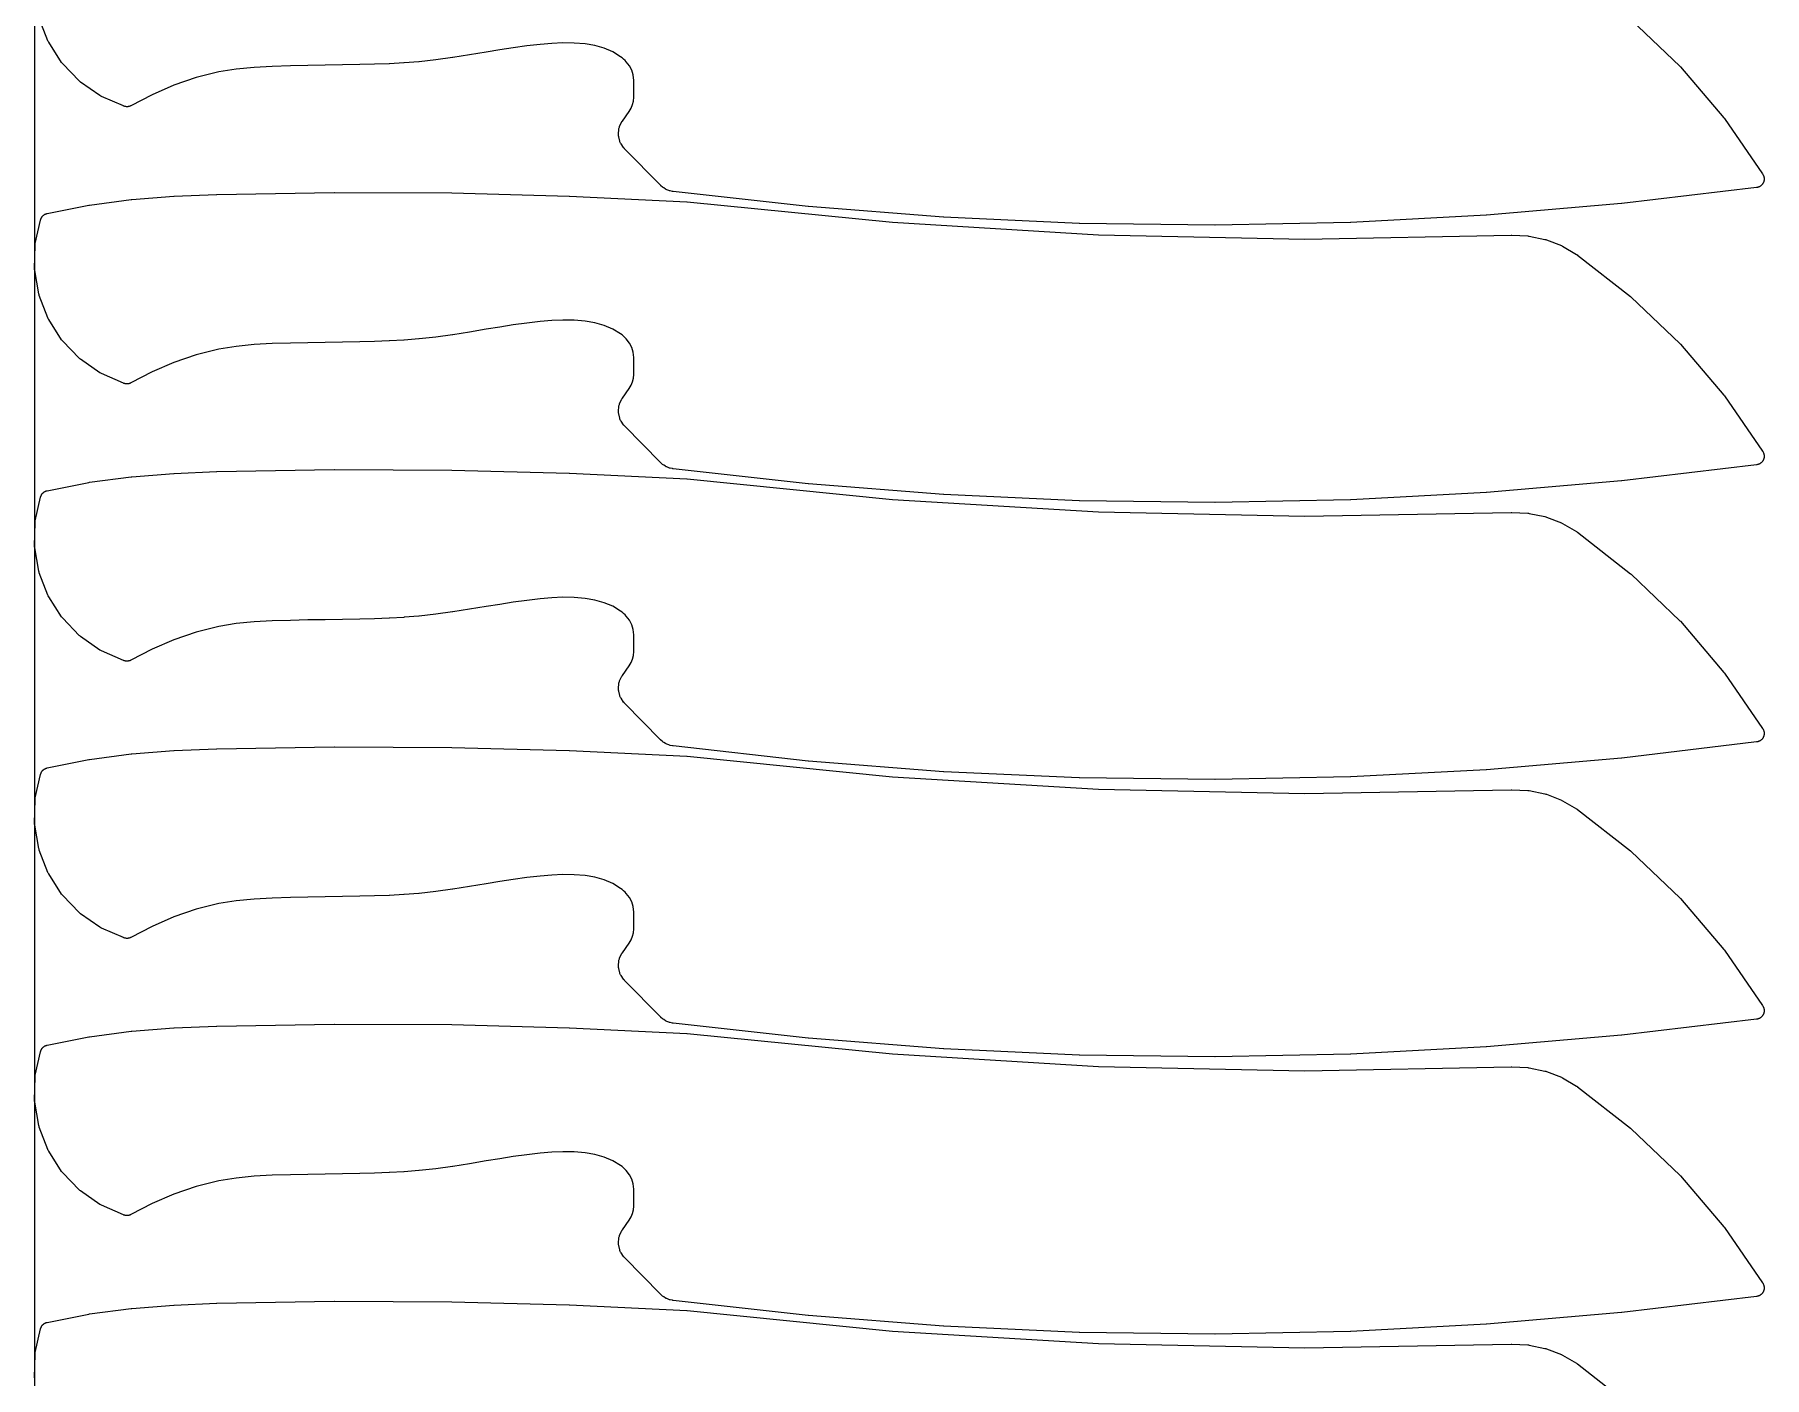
# Model space of a CAD drawing. Header units: metres. Extents: x 0 to 3000, y 0 to 1240.
# Drawn here: x 0 to 399.4, y 310 to 620 of the extents above; entities that cross this region are included whole.
import ezdxf

# ---------------------------------------------------------------- set-up
doc = ezdxf.new("R2010")
doc.units = ezdxf.units.M

msp = doc.modelspace()

# ---------------------------------------------------------------- linework, layer by layer
at = {"color": 7}
msp.add_lwpolyline([(0, 0), (3000, 0), (3000, 1240), (0, 1240), (0, 0)], close=True, dxfattribs=at)
at = {"color": 1}
for points in [[(368.67, 623.41), (379.86, 612.7), (380, 612.55), (390.05, 600.76), (390.17, 600.6), (399, 587.82), (399.05, 587.74), (399.1, 587.66), (399.1, 587.65), (399.1, 587.65), (399.15, 587.57), (399.19, 587.48), (399.19, 587.48), (399.19, 587.47), (399.22, 587.39), (399.26, 587.3), (399.26, 587.29), (399.26, 587.29), (399.28, 587.2), (399.31, 587.11), (399.31, 587.1), (399.31, 587.1), (399.33, 587.01), (399.34, 586.92), (399.34, 586.91), (399.34, 586.91), (399.35, 586.81), (399.35, 586.72), (399.35, 586.71), (399.35, 586.71), (399.35, 586.62), (399.35, 586.52), (399.35, 586.52), (399.35, 586.51), (399.34, 586.42), (399.32, 586.33), (399.32, 586.32), (399.32, 586.32), (399.3, 586.23), (399.28, 586.14), (399.28, 586.13), (399.28, 586.13), (399.25, 586.04), (399.22, 585.95), (399.22, 585.95), (399.21, 585.94), (399.18, 585.86), (399.14, 585.77), (399.14, 585.77), (399.13, 585.76), (399.09, 585.68), (399.04, 585.6), (399.04, 585.6), (399.03, 585.59), (398.98, 585.52), (398.93, 585.44), (398.92, 585.44), (398.92, 585.43), (398.86, 585.36), (398.8, 585.29), (398.79, 585.29), (398.79, 585.29), (398.72, 585.22), (398.66, 585.16), (398.65, 585.16), (398.65, 585.15), (398.57, 585.1), (398.5, 585.04), (398.5, 585.04), (398.49, 585.03), (398.41, 584.98), (398.33, 584.93), (398.33, 584.93), (398.32, 584.93), (398.24, 584.89), (398.16, 584.85), (398.15, 584.85), (398.15, 584.84), (398.06, 584.81), (397.97, 584.78), (397.97, 584.78), (397.96, 584.77), (397.88, 584.75), (397.79, 584.73), (397.78, 584.72), (397.78, 584.72), (397.68, 584.71), (397.59, 584.69), (366.48, 580.98), (366.42, 580.98), (335.23, 578.29), (335.17, 578.29), (303.93, 576.63), (303.86, 576.63), (272.59, 576), (272.52, 576), (241.25, 576.4), (241.18, 576.4), (209.93, 577.82), (209.86, 577.83), (178.66, 580.28), (178.59, 580.29), (147.46, 583.77), (147.46, 583.77), (147.45, 583.77), (147.36, 583.78), (147.26, 583.8), (147.26, 583.8), (147.26, 583.8), (146.77, 583.9), (146.61, 583.94), (146.45, 584), (145.99, 584.18), (145.84, 584.25), (145.69, 584.33), (145.27, 584.59), (145.13, 584.68), (145, 584.78), (144.62, 585.11), (144.56, 585.17), (144.5, 585.22), (136.22, 593.65), (136.17, 593.71), (136.12, 593.76), (136.12, 593.76), (136.1, 593.78), (136.09, 593.79), (136.04, 593.86), (136, 593.92), (135.4, 594.79), (135.31, 594.94), (135.23, 595.1), (135.16, 595.26), (135.11, 595.43), (134.86, 596.42), (134.82, 596.64), (134.8, 596.87), (134.81, 597.1), (134.9, 598.12), (134.92, 598.29), (134.96, 598.47), (135.02, 598.63), (135.08, 598.79), (135.53, 599.75), (135.57, 599.82), (135.61, 599.89), (135.62, 599.9), (135.63, 599.92), (135.67, 599.99), (135.71, 600.05), (137.29, 602.27), (137.76, 603.05), (138.08, 603.83), (138.27, 604.65), (138.34, 605.56), (138.34, 609.43), (138.22, 610.68), (137.9, 611.77), (137.37, 612.78), (136.61, 613.75), (136.33, 614.03), (135.98, 614.35), (135.63, 614.65), (135.32, 614.9), (133.5, 616.02), (131.52, 616.85), (129.37, 617.45), (127.13, 617.84), (124.56, 618.06), (121.99, 618.09), (119.39, 617.98), (116.77, 617.75), (113.65, 617.39), (110.53, 616.96), (107.4, 616.47), (104.26, 615.96), (100.42, 615.32), (100.41, 615.32), (96.56, 614.71), (96.53, 614.71), (92.68, 614.17), (92.63, 614.17), (88.76, 613.74), (88.7, 613.73), (85.34, 613.47), (85.29, 613.46), (81.93, 613.28), (81.89, 613.28), (78.52, 613.16), (78.5, 613.16), (75.13, 613.08), (75.12, 613.08), (71.11, 613), (71.11, 613), (67.11, 612.93), (63.11, 612.86), (59.11, 612.77), (54.89, 612.65), (50.71, 612.42), (46.58, 612.02), (42.54, 611.38), (37.29, 610.08), (32.15, 608.3), (27.14, 606.12), (22.24, 603.58), (22.23, 603.57), (22.23, 603.57), (22.14, 603.53), (22.06, 603.5), (22.05, 603.49), (22.05, 603.49), (21.96, 603.46), (21.87, 603.43), (21.87, 603.43), (21.86, 603.43), (21.77, 603.41), (21.68, 603.39), (21.68, 603.39), (21.67, 603.38), (21.58, 603.37), (21.49, 603.36), (21.48, 603.36), (21.48, 603.36), (21.38, 603.36), (21.29, 603.35), (21.28, 603.35), (21.28, 603.35), (21.19, 603.36), (21.09, 603.37), (21.09, 603.37), (21.08, 603.37), (20.99, 603.38), (20.9, 603.4), (20.9, 603.4), (20.89, 603.4), (20.8, 603.42), (20.71, 603.45), (20.71, 603.45), (20.7, 603.45), (20.61, 603.48), (20.53, 603.51), (20.52, 603.52), (20.52, 603.52), (15.44, 605.73), (15.27, 605.82), (15.1, 605.92), (10.6, 609.05), (10.44, 609.17), (10.3, 609.31), (6.5, 613.26), (6.37, 613.41), (6.25, 613.57), (3.27, 618.23), (3.17, 618.4), (3.09, 618.58), (1.08, 623.74)], [(0, 309.91), (0.12, 315.39), (0.14, 315.59), (0.17, 315.78), (1.38, 321.18), (1.4, 321.26), (1.41, 321.33), (1.42, 321.35), (1.43, 321.37), (1.46, 321.44), (1.48, 321.51), (1.49, 321.53), (1.5, 321.56), (1.53, 321.62), (1.56, 321.69), (1.58, 321.71), (1.59, 321.73), (1.63, 321.79), (1.66, 321.86), (1.68, 321.88), (1.69, 321.9), (1.74, 321.96), (1.78, 322.02), (1.8, 322.03), (1.81, 322.05), (1.86, 322.11), (1.91, 322.16), (1.93, 322.18), (1.95, 322.2), (2, 322.24), (2.06, 322.29), (2.08, 322.31), (2.1, 322.32), (2.16, 322.37), (2.22, 322.41), (2.24, 322.42), (2.26, 322.44), (2.32, 322.47), (2.38, 322.51), (2.41, 322.52), (2.43, 322.53), (2.49, 322.56), (2.56, 322.6), (2.58, 322.6), (2.61, 322.61), (2.68, 322.64), (2.75, 322.66), (2.77, 322.67), (2.79, 322.68), (2.86, 322.69), (2.94, 322.71), (12.53, 324.63), (12.67, 324.65), (22.33, 325.92), (22.43, 325.93), (32.16, 326.69), (32.24, 326.7), (42.03, 327.1), (42.06, 327.1), (42.08, 327.1), (69.18, 327.57), (69.23, 327.57), (96.33, 327.44), (96.37, 327.44), (123.46, 326.72), (123.51, 326.72), (150.58, 325.41), (150.63, 325.41), (150.68, 325.41), (198.12, 320.67), (245.65, 317.8), (293.26, 316.8), (340.92, 317.67), (340.98, 317.67), (341.05, 317.67), (344.78, 317.51), (344.95, 317.49), (345.11, 317.47), (348.74, 316.71), (348.9, 316.67), (349.06, 316.62), (352.52, 315.28), (352.67, 315.21), (352.82, 315.14), (356.05, 313.25), (356.07, 313.23), (356.1, 313.21), (356.16, 313.17), (356.21, 313.14), (356.24, 313.12), (356.26, 313.1), (368.51, 303.55)]]:
    msp.add_lwpolyline(points, dxfattribs=at)
for points in [[(136.12, 529.76), (136.1, 529.78), (136.09, 529.79), (136.04, 529.86), (136, 529.92), (135.4, 530.79), (135.31, 530.94), (135.23, 531.1), (135.16, 531.26), (135.11, 531.43), (134.86, 532.42), (134.82, 532.64), (134.8, 532.87), (134.81, 533.1), (134.9, 534.12), (134.92, 534.29), (134.96, 534.47), (135.02, 534.63), (135.08, 534.79), (135.53, 535.75), (135.57, 535.82), (135.61, 535.89), (135.62, 535.9), (135.63, 535.92), (135.67, 535.99), (135.71, 536.05), (137.29, 538.27), (137.76, 539.05), (138.08, 539.83), (138.27, 540.65), (138.34, 541.56), (138.34, 545.43), (138.22, 546.68), (137.9, 547.77), (137.37, 548.78), (136.61, 549.75), (136.33, 550.03), (135.98, 550.35), (135.63, 550.65), (135.32, 550.9), (133.5, 552.02), (131.52, 552.85), (129.37, 553.45), (127.13, 553.84), (124.56, 554.06), (121.99, 554.09), (119.39, 553.98), (116.77, 553.75), (113.65, 553.39), (110.53, 552.96), (107.4, 552.47), (104.26, 551.96), (100.42, 551.32), (100.41, 551.32), (96.56, 550.71), (96.53, 550.71), (92.68, 550.17), (92.63, 550.17), (88.76, 549.74), (88.7, 549.73), (85.34, 549.47), (85.29, 549.46), (81.93, 549.28), (81.89, 549.28), (78.52, 549.16), (78.5, 549.16), (75.13, 549.08), (75.12, 549.08), (71.11, 549), (71.11, 549), (67.11, 548.93), (63.11, 548.86), (59.11, 548.77), (54.89, 548.65), (50.71, 548.42), (46.58, 548.02), (42.54, 547.38), (37.29, 546.08), (32.15, 544.3), (27.14, 542.12), (22.24, 539.58), (22.23, 539.57), (22.23, 539.57), (22.14, 539.53), (22.06, 539.5), (22.05, 539.49), (22.05, 539.49), (21.96, 539.46), (21.87, 539.43), (21.87, 539.43), (21.86, 539.43), (21.77, 539.41), (21.68, 539.39), (21.68, 539.39), (21.67, 539.38), (21.58, 539.37), (21.49, 539.36), (21.48, 539.36), (21.48, 539.36), (21.38, 539.36), (21.29, 539.35), (21.28, 539.35), (21.28, 539.35), (21.19, 539.36), (21.09, 539.37), (21.09, 539.37), (21.08, 539.37), (20.99, 539.38), (20.9, 539.4), (20.9, 539.4), (20.89, 539.4), (20.8, 539.42), (20.71, 539.45), (20.71, 539.45), (20.7, 539.45), (20.61, 539.48), (20.53, 539.51), (20.52, 539.52), (20.52, 539.52), (15.44, 541.73), (15.27, 541.82), (15.1, 541.92), (10.6, 545.05), (10.44, 545.17), (10.3, 545.31), (6.5, 549.26), (6.37, 549.41), (6.25, 549.57), (3.27, 554.23), (3.17, 554.4), (3.09, 554.58), (1.08, 559.74), (1.02, 559.93), (0.98, 560.12), (0.03, 565.52), (0.01, 565.71), (0, 565.91), (0.12, 571.39), (0.14, 571.59), (0.17, 571.78), (1.38, 577.18), (1.4, 577.26), (1.41, 577.33), (1.42, 577.35), (1.43, 577.37), (1.46, 577.44), (1.48, 577.51), (1.49, 577.53), (1.5, 577.56), (1.53, 577.62), (1.56, 577.69), (1.58, 577.71), (1.59, 577.73), (1.63, 577.79), (1.66, 577.86), (1.68, 577.88), (1.69, 577.9), (1.74, 577.96), (1.78, 578.02), (1.8, 578.03), (1.81, 578.05), (1.86, 578.11), (1.91, 578.16), (1.93, 578.18), (1.95, 578.2), (2, 578.24), (2.06, 578.29), (2.08, 578.31), (2.1, 578.32), (2.16, 578.37), (2.22, 578.41), (2.24, 578.42), (2.26, 578.44), (2.32, 578.47), (2.38, 578.51), (2.41, 578.52), (2.43, 578.53), (2.49, 578.56), (2.56, 578.6), (2.58, 578.6), (2.61, 578.61), (2.68, 578.64), (2.75, 578.66), (2.77, 578.67), (2.79, 578.68), (2.86, 578.69), (2.94, 578.71), (12.53, 580.63), (12.67, 580.65), (22.33, 581.92), (22.43, 581.93), (32.16, 582.69), (32.24, 582.7), (42.03, 583.1), (42.06, 583.1), (42.08, 583.1), (69.18, 583.57), (69.23, 583.57), (96.33, 583.44), (96.37, 583.44), (123.46, 582.72), (123.51, 582.72), (150.58, 581.41), (150.63, 581.41), (150.68, 581.41), (198.12, 576.67), (245.65, 573.8), (293.26, 572.8), (340.92, 573.67), (340.98, 573.67), (341.05, 573.67), (344.78, 573.51), (344.95, 573.49), (345.11, 573.47), (348.74, 572.71), (348.9, 572.67), (349.06, 572.62), (352.52, 571.28), (352.67, 571.21), (352.82, 571.14), (356.05, 569.25), (356.07, 569.23), (356.1, 569.21), (356.16, 569.17), (356.21, 569.14), (356.24, 569.12), (356.26, 569.1), (368.51, 559.55), (368.67, 559.41), (379.86, 548.7), (380, 548.55), (390.05, 536.76), (390.17, 536.6), (399, 523.82), (399.05, 523.74), (399.1, 523.66), (399.1, 523.65), (399.1, 523.65), (399.15, 523.57), (399.19, 523.48), (399.19, 523.48), (399.19, 523.47), (399.22, 523.39), (399.26, 523.3), (399.26, 523.29), (399.26, 523.29), (399.28, 523.2), (399.31, 523.11), (399.31, 523.1), (399.31, 523.1), (399.33, 523.01), (399.34, 522.92), (399.34, 522.91), (399.34, 522.91), (399.35, 522.81), (399.35, 522.72), (399.35, 522.71), (399.35, 522.71), (399.35, 522.62), (399.35, 522.52), (399.35, 522.52), (399.35, 522.51), (399.34, 522.42), (399.32, 522.33), (399.32, 522.32), (399.32, 522.32), (399.3, 522.23), (399.28, 522.14), (399.28, 522.13), (399.28, 522.13), (399.25, 522.04), (399.22, 521.95), (399.22, 521.95), (399.21, 521.94), (399.18, 521.86), (399.14, 521.77), (399.14, 521.77), (399.13, 521.76), (399.09, 521.68), (399.04, 521.6), (399.04, 521.6), (399.03, 521.59), (398.98, 521.52), (398.93, 521.44), (398.92, 521.44), (398.92, 521.43), (398.86, 521.36), (398.8, 521.29), (398.79, 521.29), (398.79, 521.29), (398.72, 521.22), (398.66, 521.16), (398.65, 521.16), (398.65, 521.15), (398.57, 521.1), (398.5, 521.04), (398.5, 521.04), (398.49, 521.03), (398.41, 520.98), (398.33, 520.93), (398.33, 520.93), (398.32, 520.93), (398.24, 520.89), (398.16, 520.85), (398.15, 520.85), (398.15, 520.84), (398.06, 520.81), (397.97, 520.78), (397.97, 520.78), (397.96, 520.77), (397.88, 520.75), (397.79, 520.73), (397.78, 520.72), (397.78, 520.72), (397.68, 520.71), (397.59, 520.69), (366.48, 516.98), (366.42, 516.98), (335.23, 514.29), (335.17, 514.29), (303.93, 512.63), (303.86, 512.63), (272.59, 512), (272.52, 512), (241.25, 512.4), (241.18, 512.4), (209.93, 513.82), (209.86, 513.83), (178.66, 516.28), (178.59, 516.29), (147.46, 519.77), (147.46, 519.77), (147.45, 519.77), (147.36, 519.78), (147.26, 519.8), (147.26, 519.8), (147.26, 519.8), (146.77, 519.9), (146.61, 519.94), (146.45, 520), (145.99, 520.18), (145.84, 520.25), (145.69, 520.33), (145.27, 520.59), (145.13, 520.68), (145, 520.78), (144.62, 521.11), (144.56, 521.17), (144.5, 521.22), (136.22, 529.65), (136.17, 529.71), (136.12, 529.76)], [(136.12, 465.76), (136.1, 465.78), (136.09, 465.79), (136.04, 465.86), (136, 465.92), (135.4, 466.79), (135.31, 466.94), (135.23, 467.1), (135.16, 467.26), (135.11, 467.43), (134.86, 468.42), (134.82, 468.64), (134.8, 468.87), (134.81, 469.1), (134.9, 470.12), (134.92, 470.29), (134.96, 470.47), (135.02, 470.63), (135.08, 470.79), (135.53, 471.75), (135.57, 471.82), (135.61, 471.89), (135.62, 471.9), (135.63, 471.92), (135.67, 471.99), (135.71, 472.05), (137.29, 474.27), (137.76, 475.05), (138.08, 475.83), (138.27, 476.65), (138.34, 477.56), (138.34, 481.43), (138.22, 482.68), (137.9, 483.77), (137.37, 484.78), (136.61, 485.75), (136.33, 486.03), (135.98, 486.35), (135.63, 486.65), (135.32, 486.9), (133.5, 488.02), (131.52, 488.85), (129.37, 489.45), (127.13, 489.84), (124.56, 490.06), (121.99, 490.09), (119.39, 489.98), (116.77, 489.75), (113.65, 489.39), (110.53, 488.96), (107.4, 488.47), (104.26, 487.96), (100.42, 487.32), (100.41, 487.32), (96.56, 486.71), (96.53, 486.71), (92.68, 486.17), (92.63, 486.17), (88.76, 485.74), (88.7, 485.73), (85.34, 485.47), (85.29, 485.46), (81.93, 485.28), (81.89, 485.28), (78.52, 485.16), (78.5, 485.16), (75.13, 485.08), (75.12, 485.08), (71.11, 485), (71.11, 485), (67.11, 484.93), (63.11, 484.86), (59.11, 484.77), (54.89, 484.65), (50.71, 484.42), (46.58, 484.02), (42.54, 483.38), (37.29, 482.08), (32.15, 480.3), (27.14, 478.12), (22.24, 475.58), (22.23, 475.57), (22.23, 475.57), (22.14, 475.53), (22.06, 475.5), (22.05, 475.49), (22.05, 475.49), (21.96, 475.46), (21.87, 475.43), (21.87, 475.43), (21.86, 475.43), (21.77, 475.41), (21.68, 475.39), (21.68, 475.39), (21.67, 475.38), (21.58, 475.37), (21.49, 475.36), (21.48, 475.36), (21.48, 475.36), (21.38, 475.36), (21.29, 475.35), (21.28, 475.35), (21.28, 475.35), (21.19, 475.36), (21.09, 475.37), (21.09, 475.37), (21.08, 475.37), (20.99, 475.38), (20.9, 475.4), (20.9, 475.4), (20.89, 475.4), (20.8, 475.42), (20.71, 475.45), (20.71, 475.45), (20.7, 475.45), (20.61, 475.48), (20.53, 475.51), (20.52, 475.52), (20.52, 475.52), (15.44, 477.73), (15.27, 477.82), (15.1, 477.92), (10.6, 481.05), (10.44, 481.17), (10.3, 481.31), (6.5, 485.26), (6.37, 485.41), (6.25, 485.57), (3.27, 490.23), (3.17, 490.4), (3.09, 490.58), (1.08, 495.74), (1.02, 495.93), (0.98, 496.12), (0.03, 501.52), (0.01, 501.71), (0, 501.91), (0.12, 507.39), (0.14, 507.59), (0.17, 507.78), (1.38, 513.18), (1.4, 513.26), (1.41, 513.33), (1.42, 513.35), (1.43, 513.37), (1.46, 513.44), (1.48, 513.51), (1.49, 513.53), (1.5, 513.56), (1.53, 513.62), (1.56, 513.69), (1.58, 513.71), (1.59, 513.73), (1.63, 513.79), (1.66, 513.86), (1.68, 513.88), (1.69, 513.9), (1.74, 513.96), (1.78, 514.02), (1.8, 514.03), (1.81, 514.05), (1.86, 514.11), (1.91, 514.16), (1.93, 514.18), (1.95, 514.2), (2, 514.24), (2.06, 514.29), (2.08, 514.31), (2.1, 514.32), (2.16, 514.37), (2.22, 514.41), (2.24, 514.42), (2.26, 514.44), (2.32, 514.47), (2.38, 514.51), (2.41, 514.52), (2.43, 514.53), (2.49, 514.56), (2.56, 514.6), (2.58, 514.6), (2.61, 514.61), (2.68, 514.64), (2.75, 514.66), (2.77, 514.67), (2.79, 514.68), (2.86, 514.69), (2.94, 514.71), (12.53, 516.63), (12.67, 516.65), (22.33, 517.92), (22.43, 517.93), (32.16, 518.69), (32.24, 518.7), (42.03, 519.1), (42.06, 519.1), (42.08, 519.1), (69.18, 519.57), (69.23, 519.57), (96.33, 519.44), (96.37, 519.44), (123.46, 518.72), (123.51, 518.72), (150.58, 517.41), (150.63, 517.41), (150.68, 517.41), (198.12, 512.67), (245.65, 509.8), (293.26, 508.8), (340.92, 509.67), (340.98, 509.67), (341.05, 509.67), (344.78, 509.51), (344.95, 509.49), (345.11, 509.47), (348.74, 508.71), (348.9, 508.67), (349.06, 508.62), (352.52, 507.28), (352.67, 507.21), (352.82, 507.14), (356.05, 505.25), (356.07, 505.23), (356.1, 505.21), (356.16, 505.17), (356.21, 505.14), (356.24, 505.12), (356.26, 505.1), (368.51, 495.55), (368.67, 495.41), (379.86, 484.7), (380, 484.55), (390.05, 472.76), (390.17, 472.6), (399, 459.82), (399.05, 459.74), (399.1, 459.66), (399.1, 459.65), (399.1, 459.65), (399.15, 459.57), (399.19, 459.48), (399.19, 459.48), (399.19, 459.47), (399.22, 459.39), (399.26, 459.3), (399.26, 459.29), (399.26, 459.29), (399.28, 459.2), (399.31, 459.11), (399.31, 459.1), (399.31, 459.1), (399.33, 459.01), (399.34, 458.92), (399.34, 458.91), (399.34, 458.91), (399.35, 458.81), (399.35, 458.72), (399.35, 458.71), (399.35, 458.71), (399.35, 458.62), (399.35, 458.52), (399.35, 458.52), (399.35, 458.51), (399.34, 458.42), (399.32, 458.33), (399.32, 458.32), (399.32, 458.32), (399.3, 458.23), (399.28, 458.14), (399.28, 458.13), (399.28, 458.13), (399.25, 458.04), (399.22, 457.95), (399.22, 457.95), (399.21, 457.94), (399.18, 457.86), (399.14, 457.77), (399.14, 457.77), (399.13, 457.76), (399.09, 457.68), (399.04, 457.6), (399.04, 457.6), (399.03, 457.59), (398.98, 457.52), (398.93, 457.44), (398.92, 457.44), (398.92, 457.43), (398.86, 457.36), (398.8, 457.29), (398.79, 457.29), (398.79, 457.29), (398.72, 457.22), (398.66, 457.16), (398.65, 457.16), (398.65, 457.15), (398.57, 457.1), (398.5, 457.04), (398.5, 457.04), (398.49, 457.03), (398.41, 456.98), (398.33, 456.93), (398.33, 456.93), (398.32, 456.93), (398.24, 456.89), (398.16, 456.85), (398.15, 456.85), (398.15, 456.84), (398.06, 456.81), (397.97, 456.78), (397.97, 456.78), (397.96, 456.77), (397.88, 456.75), (397.79, 456.73), (397.78, 456.72), (397.78, 456.72), (397.68, 456.71), (397.59, 456.69), (366.48, 452.98), (366.42, 452.98), (335.23, 450.29), (335.17, 450.29), (303.93, 448.63), (303.86, 448.63), (272.59, 448), (272.52, 448), (241.25, 448.4), (241.18, 448.4), (209.93, 449.82), (209.86, 449.83), (178.66, 452.28), (178.59, 452.29), (147.46, 455.77), (147.46, 455.77), (147.45, 455.77), (147.36, 455.78), (147.26, 455.8), (147.26, 455.8), (147.26, 455.8), (146.77, 455.9), (146.61, 455.94), (146.45, 456), (145.99, 456.18), (145.84, 456.25), (145.69, 456.33), (145.27, 456.59), (145.13, 456.68), (145, 456.78), (144.62, 457.11), (144.56, 457.17), (144.5, 457.22), (136.22, 465.65), (136.17, 465.71), (136.12, 465.76)], [(136.12, 401.76), (136.1, 401.78), (136.09, 401.79), (136.04, 401.86), (136, 401.92), (135.4, 402.79), (135.31, 402.94), (135.23, 403.1), (135.16, 403.26), (135.11, 403.43), (134.86, 404.42), (134.82, 404.64), (134.8, 404.87), (134.81, 405.1), (134.9, 406.12), (134.92, 406.29), (134.96, 406.47), (135.02, 406.63), (135.08, 406.79), (135.53, 407.75), (135.57, 407.82), (135.61, 407.89), (135.62, 407.9), (135.63, 407.92), (135.67, 407.99), (135.71, 408.05), (137.29, 410.27), (137.76, 411.05), (138.08, 411.83), (138.27, 412.65), (138.34, 413.56), (138.34, 417.43), (138.22, 418.68), (137.9, 419.77), (137.37, 420.78), (136.61, 421.75), (136.33, 422.03), (135.98, 422.35), (135.63, 422.65), (135.32, 422.9), (133.5, 424.02), (131.52, 424.85), (129.37, 425.45), (127.13, 425.84), (124.56, 426.06), (121.99, 426.09), (119.39, 425.98), (116.77, 425.75), (113.65, 425.39), (110.53, 424.96), (107.4, 424.47), (104.26, 423.96), (100.42, 423.32), (100.41, 423.32), (96.56, 422.71), (96.53, 422.71), (92.68, 422.17), (92.63, 422.17), (88.76, 421.74), (88.7, 421.73), (85.34, 421.47), (85.29, 421.46), (81.93, 421.28), (81.89, 421.28), (78.52, 421.16), (78.5, 421.16), (75.13, 421.08), (75.12, 421.08), (71.11, 421), (71.11, 421), (67.11, 420.93), (63.11, 420.86), (59.11, 420.77), (54.89, 420.65), (50.71, 420.42), (46.58, 420.02), (42.54, 419.38), (37.29, 418.08), (32.15, 416.3), (27.14, 414.12), (22.24, 411.58), (22.23, 411.57), (22.23, 411.57), (22.14, 411.53), (22.06, 411.5), (22.05, 411.49), (22.05, 411.49), (21.96, 411.46), (21.87, 411.43), (21.87, 411.43), (21.86, 411.43), (21.77, 411.41), (21.68, 411.39), (21.68, 411.39), (21.67, 411.38), (21.58, 411.37), (21.49, 411.36), (21.48, 411.36), (21.48, 411.36), (21.38, 411.36), (21.29, 411.35), (21.28, 411.35), (21.28, 411.35), (21.19, 411.36), (21.09, 411.37), (21.09, 411.37), (21.08, 411.37), (20.99, 411.38), (20.9, 411.4), (20.9, 411.4), (20.89, 411.4), (20.8, 411.42), (20.71, 411.45), (20.71, 411.45), (20.7, 411.45), (20.61, 411.48), (20.53, 411.51), (20.52, 411.52), (20.52, 411.52), (15.44, 413.73), (15.27, 413.82), (15.1, 413.92), (10.6, 417.05), (10.44, 417.17), (10.3, 417.31), (6.5, 421.26), (6.37, 421.41), (6.25, 421.57), (3.27, 426.23), (3.17, 426.4), (3.09, 426.58), (1.08, 431.74), (1.02, 431.93), (0.98, 432.12), (0.03, 437.52), (0.01, 437.71), (0, 437.91), (0.12, 443.39), (0.14, 443.59), (0.17, 443.78), (1.38, 449.18), (1.4, 449.26), (1.41, 449.33), (1.42, 449.35), (1.43, 449.37), (1.46, 449.44), (1.48, 449.51), (1.49, 449.53), (1.5, 449.56), (1.53, 449.62), (1.56, 449.69), (1.58, 449.71), (1.59, 449.73), (1.63, 449.79), (1.66, 449.86), (1.68, 449.88), (1.69, 449.9), (1.74, 449.96), (1.78, 450.02), (1.8, 450.03), (1.81, 450.05), (1.86, 450.11), (1.91, 450.16), (1.93, 450.18), (1.95, 450.2), (2, 450.24), (2.06, 450.29), (2.08, 450.31), (2.1, 450.32), (2.16, 450.37), (2.22, 450.41), (2.24, 450.42), (2.26, 450.44), (2.32, 450.47), (2.38, 450.51), (2.41, 450.52), (2.43, 450.53), (2.49, 450.56), (2.56, 450.6), (2.58, 450.6), (2.61, 450.61), (2.68, 450.64), (2.75, 450.66), (2.77, 450.67), (2.79, 450.68), (2.86, 450.69), (2.94, 450.71), (12.53, 452.63), (12.67, 452.65), (22.33, 453.92), (22.43, 453.93), (32.16, 454.69), (32.24, 454.7), (42.03, 455.1), (42.06, 455.1), (42.08, 455.1), (69.18, 455.57), (69.23, 455.57), (96.33, 455.44), (96.37, 455.44), (123.46, 454.72), (123.51, 454.72), (150.58, 453.41), (150.63, 453.41), (150.68, 453.41), (198.12, 448.67), (245.65, 445.8), (293.26, 444.8), (340.92, 445.67), (340.98, 445.67), (341.05, 445.67), (344.78, 445.51), (344.95, 445.49), (345.11, 445.47), (348.74, 444.71), (348.9, 444.67), (349.06, 444.62), (352.52, 443.28), (352.67, 443.21), (352.82, 443.14), (356.05, 441.25), (356.07, 441.23), (356.1, 441.21), (356.16, 441.17), (356.21, 441.14), (356.24, 441.12), (356.26, 441.1), (368.51, 431.55), (368.67, 431.41), (379.86, 420.7), (380, 420.55), (390.05, 408.76), (390.17, 408.6), (399, 395.82), (399.05, 395.74), (399.1, 395.66), (399.1, 395.65), (399.1, 395.65), (399.15, 395.57), (399.19, 395.48), (399.19, 395.48), (399.19, 395.47), (399.22, 395.39), (399.26, 395.3), (399.26, 395.29), (399.26, 395.29), (399.28, 395.2), (399.31, 395.11), (399.31, 395.1), (399.31, 395.1), (399.33, 395.01), (399.34, 394.92), (399.34, 394.91), (399.34, 394.91), (399.35, 394.81), (399.35, 394.72), (399.35, 394.71), (399.35, 394.71), (399.35, 394.62), (399.35, 394.52), (399.35, 394.52), (399.35, 394.51), (399.34, 394.42), (399.32, 394.33), (399.32, 394.32), (399.32, 394.32), (399.3, 394.23), (399.28, 394.14), (399.28, 394.13), (399.28, 394.13), (399.25, 394.04), (399.22, 393.95), (399.22, 393.95), (399.21, 393.94), (399.18, 393.86), (399.14, 393.77), (399.14, 393.77), (399.13, 393.76), (399.09, 393.68), (399.04, 393.6), (399.04, 393.6), (399.03, 393.59), (398.98, 393.52), (398.93, 393.44), (398.92, 393.44), (398.92, 393.43), (398.86, 393.36), (398.8, 393.29), (398.79, 393.29), (398.79, 393.29), (398.72, 393.22), (398.66, 393.16), (398.65, 393.16), (398.65, 393.15), (398.57, 393.1), (398.5, 393.04), (398.5, 393.04), (398.49, 393.03), (398.41, 392.98), (398.33, 392.93), (398.33, 392.93), (398.32, 392.93), (398.24, 392.89), (398.16, 392.85), (398.15, 392.85), (398.15, 392.84), (398.06, 392.81), (397.97, 392.78), (397.97, 392.78), (397.96, 392.77), (397.88, 392.75), (397.79, 392.73), (397.78, 392.72), (397.78, 392.72), (397.68, 392.71), (397.59, 392.69), (366.48, 388.98), (366.42, 388.98), (335.23, 386.29), (335.17, 386.29), (303.93, 384.63), (303.86, 384.63), (272.59, 384), (272.52, 384), (241.25, 384.4), (241.18, 384.4), (209.93, 385.82), (209.86, 385.83), (178.66, 388.28), (178.59, 388.29), (147.46, 391.77), (147.46, 391.77), (147.45, 391.77), (147.36, 391.78), (147.26, 391.8), (147.26, 391.8), (147.26, 391.8), (146.77, 391.9), (146.61, 391.94), (146.45, 392), (145.99, 392.18), (145.84, 392.25), (145.69, 392.33), (145.27, 392.59), (145.13, 392.68), (145, 392.78), (144.62, 393.11), (144.56, 393.17), (144.5, 393.22), (136.22, 401.65), (136.17, 401.71), (136.12, 401.76)], [(136.12, 337.76), (136.1, 337.78), (136.09, 337.79), (136.04, 337.86), (136, 337.92), (135.4, 338.79), (135.31, 338.94), (135.23, 339.1), (135.16, 339.26), (135.11, 339.43), (134.86, 340.42), (134.82, 340.64), (134.8, 340.87), (134.81, 341.1), (134.9, 342.12), (134.92, 342.29), (134.96, 342.47), (135.02, 342.63), (135.08, 342.79), (135.53, 343.75), (135.57, 343.82), (135.61, 343.89), (135.62, 343.9), (135.63, 343.92), (135.67, 343.99), (135.71, 344.05), (137.29, 346.27), (137.76, 347.05), (138.08, 347.83), (138.27, 348.65), (138.34, 349.56), (138.34, 353.43), (138.22, 354.68), (137.9, 355.77), (137.37, 356.78), (136.61, 357.75), (136.33, 358.03), (135.98, 358.35), (135.63, 358.65), (135.32, 358.9), (133.5, 360.02), (131.52, 360.85), (129.37, 361.45), (127.13, 361.84), (124.56, 362.06), (121.99, 362.09), (119.39, 361.98), (116.77, 361.75), (113.65, 361.39), (110.53, 360.96), (107.4, 360.47), (104.26, 359.96), (100.42, 359.32), (100.41, 359.32), (96.56, 358.71), (96.53, 358.71), (92.68, 358.17), (92.63, 358.17), (88.76, 357.74), (88.7, 357.73), (85.34, 357.47), (85.29, 357.46), (81.93, 357.28), (81.89, 357.28), (78.52, 357.16), (78.5, 357.16), (75.13, 357.08), (75.12, 357.08), (71.11, 357), (71.11, 357), (67.11, 356.93), (63.11, 356.86), (59.11, 356.77), (54.89, 356.65), (50.71, 356.42), (46.58, 356.02), (42.54, 355.38), (37.29, 354.08), (32.15, 352.3), (27.14, 350.12), (22.24, 347.58), (22.23, 347.57), (22.23, 347.57), (22.14, 347.53), (22.06, 347.5), (22.05, 347.49), (22.05, 347.49), (21.96, 347.46), (21.87, 347.43), (21.87, 347.43), (21.86, 347.43), (21.77, 347.41), (21.68, 347.39), (21.68, 347.39), (21.67, 347.38), (21.58, 347.37), (21.49, 347.36), (21.48, 347.36), (21.48, 347.36), (21.38, 347.36), (21.29, 347.35), (21.28, 347.35), (21.28, 347.35), (21.19, 347.36), (21.09, 347.37), (21.09, 347.37), (21.08, 347.37), (20.99, 347.38), (20.9, 347.4), (20.9, 347.4), (20.89, 347.4), (20.8, 347.42), (20.71, 347.45), (20.71, 347.45), (20.7, 347.45), (20.61, 347.48), (20.53, 347.51), (20.52, 347.52), (20.52, 347.52), (15.44, 349.73), (15.27, 349.82), (15.1, 349.92), (10.6, 353.05), (10.44, 353.17), (10.3, 353.31), (6.5, 357.26), (6.37, 357.41), (6.25, 357.57), (3.27, 362.23), (3.17, 362.4), (3.09, 362.58), (1.08, 367.74), (1.02, 367.93), (0.98, 368.12), (0.03, 373.52), (0.01, 373.71), (0, 373.91), (0.12, 379.39), (0.14, 379.59), (0.17, 379.78), (1.38, 385.18), (1.4, 385.26), (1.41, 385.33), (1.42, 385.35), (1.43, 385.37), (1.46, 385.44), (1.48, 385.51), (1.49, 385.53), (1.5, 385.56), (1.53, 385.62), (1.56, 385.69), (1.58, 385.71), (1.59, 385.73), (1.63, 385.79), (1.66, 385.86), (1.68, 385.88), (1.69, 385.9), (1.74, 385.96), (1.78, 386.02), (1.8, 386.03), (1.81, 386.05), (1.86, 386.11), (1.91, 386.16), (1.93, 386.18), (1.95, 386.2), (2, 386.24), (2.06, 386.29), (2.08, 386.31), (2.1, 386.32), (2.16, 386.37), (2.22, 386.41), (2.24, 386.42), (2.26, 386.44), (2.32, 386.47), (2.38, 386.51), (2.41, 386.52), (2.43, 386.53), (2.49, 386.56), (2.56, 386.6), (2.58, 386.6), (2.61, 386.61), (2.68, 386.64), (2.75, 386.66), (2.77, 386.67), (2.79, 386.68), (2.86, 386.69), (2.94, 386.71), (12.53, 388.63), (12.67, 388.65), (22.33, 389.92), (22.43, 389.93), (32.16, 390.69), (32.24, 390.7), (42.03, 391.1), (42.06, 391.1), (42.08, 391.1), (69.18, 391.57), (69.23, 391.57), (96.33, 391.44), (96.37, 391.44), (123.46, 390.72), (123.51, 390.72), (150.58, 389.41), (150.63, 389.41), (150.68, 389.41), (198.12, 384.67), (245.65, 381.8), (293.26, 380.8), (340.92, 381.67), (340.98, 381.67), (341.05, 381.67), (344.78, 381.51), (344.95, 381.49), (345.11, 381.47), (348.74, 380.71), (348.9, 380.67), (349.06, 380.62), (352.52, 379.28), (352.67, 379.21), (352.82, 379.14), (356.05, 377.25), (356.07, 377.23), (356.1, 377.21), (356.16, 377.17), (356.21, 377.14), (356.24, 377.12), (356.26, 377.1), (368.51, 367.55), (368.67, 367.41), (379.86, 356.7), (380, 356.55), (390.05, 344.76), (390.17, 344.6), (399, 331.82), (399.05, 331.74), (399.1, 331.66), (399.1, 331.65), (399.1, 331.65), (399.15, 331.57), (399.19, 331.48), (399.19, 331.48), (399.19, 331.47), (399.22, 331.39), (399.26, 331.3), (399.26, 331.29), (399.26, 331.29), (399.28, 331.2), (399.31, 331.11), (399.31, 331.1), (399.31, 331.1), (399.33, 331.01), (399.34, 330.92), (399.34, 330.91), (399.34, 330.91), (399.35, 330.81), (399.35, 330.72), (399.35, 330.71), (399.35, 330.71), (399.35, 330.62), (399.35, 330.52), (399.35, 330.52), (399.35, 330.51), (399.34, 330.42), (399.32, 330.33), (399.32, 330.32), (399.32, 330.32), (399.3, 330.23), (399.28, 330.14), (399.28, 330.13), (399.28, 330.13), (399.25, 330.04), (399.22, 329.95), (399.22, 329.95), (399.21, 329.94), (399.18, 329.86), (399.14, 329.77), (399.14, 329.77), (399.13, 329.76), (399.09, 329.68), (399.04, 329.6), (399.04, 329.6), (399.03, 329.59), (398.98, 329.52), (398.93, 329.44), (398.92, 329.44), (398.92, 329.43), (398.86, 329.36), (398.8, 329.29), (398.79, 329.29), (398.79, 329.29), (398.72, 329.22), (398.66, 329.16), (398.65, 329.16), (398.65, 329.15), (398.57, 329.1), (398.5, 329.04), (398.5, 329.04), (398.49, 329.03), (398.41, 328.98), (398.33, 328.93), (398.33, 328.93), (398.32, 328.93), (398.24, 328.89), (398.16, 328.85), (398.15, 328.85), (398.15, 328.84), (398.06, 328.81), (397.97, 328.78), (397.97, 328.78), (397.96, 328.77), (397.88, 328.75), (397.79, 328.73), (397.78, 328.72), (397.78, 328.72), (397.68, 328.71), (397.59, 328.69), (366.48, 324.98), (366.42, 324.98), (335.23, 322.29), (335.17, 322.29), (303.93, 320.63), (303.86, 320.63), (272.59, 320), (272.52, 320), (241.25, 320.4), (241.18, 320.4), (209.93, 321.82), (209.86, 321.83), (178.66, 324.28), (178.59, 324.29), (147.46, 327.77), (147.46, 327.77), (147.45, 327.77), (147.36, 327.78), (147.26, 327.8), (147.26, 327.8), (147.26, 327.8), (146.77, 327.9), (146.61, 327.94), (146.45, 328), (145.99, 328.18), (145.84, 328.25), (145.69, 328.33), (145.27, 328.59), (145.13, 328.68), (145, 328.78), (144.62, 329.11), (144.56, 329.17), (144.5, 329.22), (136.22, 337.65), (136.17, 337.71), (136.12, 337.76)]]:
    msp.add_lwpolyline(points, close=True, dxfattribs=at)

doc.saveas('drawing.dxf')
